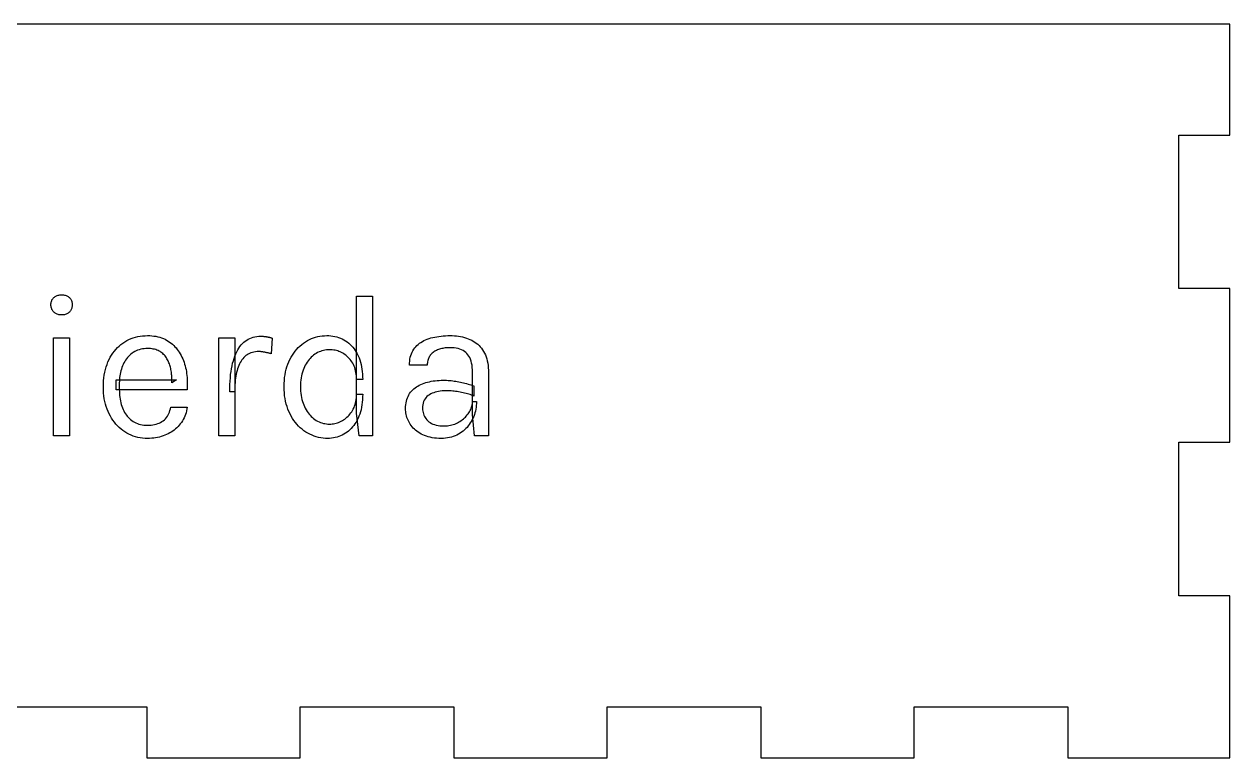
# Model space of a CAD drawing. Header units: millimetres. Extents: x 0 to 275, y 0 to 182.
# Drawn here: x 65.3 to 136, y 92 to 135 of the extents above; entities that cross this region are included whole.
import ezdxf

# ---------------------------------------------------------------- set-up
doc = ezdxf.new("R2010")
doc.units = ezdxf.units.MM
doc.layers.get('0').update_dxf_attribs({"linetype": 'CONTINUOUS'})

msp = doc.modelspace()

# ---------------------------------------------------------------- linework, layer by layer
for p, q in [((133, 135), (3, 135)), ((136, 135), (133, 135)), ((136, 128.5), (136, 135)), ((133, 119.5), (133, 128.5)), ((133, 128.5), (136, 128.5)), ((136, 119.5), (133, 119.5)), ((136, 110.5), (136, 119.5)), ((66.914, 118.752), (66.929, 118.795)), ((66.929, 118.795), (66.947, 118.836)), ((66.947, 118.836), (66.969, 118.875)), ((66.969, 118.875), (66.995, 118.911)), ((66.995, 118.911), (67.023, 118.946)), ((67.023, 118.946), (67.055, 118.978)), ((67.055, 118.978), (67.09, 119.008)), ((67.09, 119.008), (67.127, 119.034)), ((67.127, 119.034), (67.167, 119.058)), ((67.167, 119.058), (67.209, 119.078)), ((67.209, 119.078), (67.253, 119.095)), ((67.253, 119.095), (67.3, 119.109)), ((67.3, 119.109), (67.349, 119.12)), ((67.349, 119.12), (67.401, 119.128)), ((67.401, 119.128), (67.455, 119.132)), ((67.455, 119.132), (67.511, 119.134)), ((67.511, 119.134), (67.511, 119.134)), ((67.511, 119.134), (67.567, 119.132)), ((67.567, 119.132), (67.621, 119.128)), ((67.621, 119.128), (67.673, 119.12)), ((67.673, 119.12), (67.722, 119.109)), ((67.722, 119.109), (67.769, 119.095)), ((67.769, 119.095), (67.813, 119.078)), ((67.813, 119.078), (67.855, 119.058)), ((67.855, 119.058), (67.895, 119.034)), ((67.895, 119.034), (67.932, 119.008)), ((67.932, 119.008), (67.967, 118.978)), ((67.967, 118.978), (67.999, 118.946)), ((67.999, 118.946), (68.027, 118.911)), ((68.027, 118.911), (68.053, 118.875)), ((68.053, 118.875), (68.075, 118.836)), ((68.075, 118.836), (68.093, 118.795)), ((68.093, 118.795), (68.108, 118.752)), ((84.803, 112.21), (84.803, 119.05)), ((84.803, 119.05), (85.739, 119.05)), ((85.739, 119.05), (85.739, 110.866)), ((66.887, 118.558), (66.889, 118.61)), ((66.889, 118.505), (66.887, 118.558)), ((66.887, 118.558), (66.887, 118.558)), ((66.889, 118.61), (66.894, 118.659)), ((66.894, 118.454), (66.889, 118.505)), ((66.894, 118.659), (66.902, 118.707)), ((66.902, 118.405), (66.894, 118.454)), ((66.902, 118.707), (66.914, 118.752)), ((66.914, 118.359), (66.902, 118.405)), ((66.929, 118.314), (66.914, 118.359)), ((66.947, 118.272), (66.929, 118.314)), ((66.969, 118.231), (66.947, 118.272)), ((66.995, 118.193), (66.969, 118.231)), ((67.023, 118.157), (66.995, 118.193)), ((67.055, 118.123), (67.023, 118.157)), ((67.09, 118.092), (67.055, 118.123)), ((67.127, 118.064), (67.09, 118.092)), ((67.167, 118.039), (67.127, 118.064)), ((67.895, 118.064), (67.855, 118.039)), ((67.932, 118.092), (67.895, 118.064)), ((67.967, 118.123), (67.932, 118.092)), ((67.999, 118.157), (67.967, 118.123)), ((68.027, 118.193), (67.999, 118.157)), ((68.053, 118.231), (68.027, 118.193)), ((68.075, 118.272), (68.053, 118.231)), ((68.093, 118.314), (68.075, 118.272)), ((68.108, 118.359), (68.093, 118.314)), ((68.108, 118.752), (68.12, 118.707)), ((68.12, 118.405), (68.108, 118.359)), ((68.12, 118.707), (68.128, 118.659)), ((68.128, 118.454), (68.12, 118.405)), ((68.128, 118.659), (68.133, 118.61)), ((68.133, 118.505), (68.128, 118.454)), ((68.133, 118.61), (68.135, 118.558)), ((68.135, 118.558), (68.133, 118.505)), ((68.135, 118.558), (68.135, 118.558)), ((67.209, 118.017), (67.167, 118.039)), ((67.253, 117.999), (67.209, 118.017)), ((67.3, 117.984), (67.253, 117.999)), ((67.349, 117.973), (67.3, 117.984)), ((67.401, 117.965), (67.349, 117.973)), ((67.455, 117.96), (67.401, 117.965)), ((67.511, 117.958), (67.455, 117.96)), ((67.567, 117.96), (67.511, 117.958)), ((67.511, 117.958), (67.511, 117.958)), ((67.511, 117.958), (67.511, 117.958)), ((67.621, 117.965), (67.567, 117.96)), ((67.673, 117.973), (67.621, 117.965)), ((67.722, 117.984), (67.673, 117.973)), ((67.769, 117.999), (67.722, 117.984)), ((67.813, 118.017), (67.769, 117.999)), ((67.855, 118.039), (67.813, 118.017)), ((71.71, 116.615), (71.842, 116.655)), ((71.842, 116.655), (71.977, 116.688)), ((71.977, 116.688), (72.116, 116.713)), ((72.116, 116.713), (72.258, 116.731)), ((72.258, 116.731), (72.403, 116.742)), ((72.403, 116.742), (72.551, 116.746)), ((72.551, 116.746), (72.551, 116.746)), ((72.551, 116.746), (72.68, 116.743)), ((72.68, 116.743), (72.805, 116.735)), ((72.805, 116.735), (72.926, 116.722)), ((72.926, 116.722), (73.043, 116.704)), ((73.043, 116.704), (73.157, 116.68)), ((73.157, 116.68), (73.267, 116.651)), ((73.267, 116.651), (73.373, 116.617)), ((78.643, 116.621), (78.744, 116.653)), ((78.744, 116.653), (78.848, 116.678)), ((78.848, 116.678), (78.955, 116.696)), ((78.955, 116.696), (79.066, 116.706)), ((79.066, 116.706), (79.181, 116.71)), ((79.181, 116.71), (79.181, 116.71)), ((79.181, 116.71), (79.219, 116.71)), ((79.219, 116.71), (79.256, 116.709)), ((79.256, 116.709), (79.293, 116.708)), ((79.293, 116.708), (79.329, 116.706)), ((79.329, 116.706), (79.365, 116.703)), ((79.365, 116.703), (79.4, 116.7)), ((79.4, 116.7), (79.434, 116.697)), ((79.434, 116.697), (79.467, 116.693)), ((79.467, 116.693), (79.5, 116.688)), ((79.5, 116.688), (79.532, 116.683)), ((79.532, 116.683), (79.564, 116.677)), ((79.564, 116.677), (79.596, 116.671)), ((79.596, 116.671), (79.628, 116.664)), ((79.628, 116.664), (79.66, 116.657)), ((79.66, 116.657), (79.692, 116.649)), ((79.692, 116.649), (79.724, 116.641)), ((79.724, 116.641), (79.756, 116.632)), ((82.277, 116.615), (82.401, 116.655)), ((82.401, 116.655), (82.526, 116.688)), ((82.526, 116.688), (82.654, 116.713)), ((82.654, 116.713), (82.784, 116.731)), ((82.784, 116.731), (82.917, 116.742)), ((82.917, 116.742), (83.051, 116.746)), ((83.051, 116.746), (83.051, 116.746)), ((83.051, 116.746), (83.175, 116.743)), ((83.175, 116.743), (83.297, 116.734)), ((83.297, 116.734), (83.415, 116.718)), ((83.415, 116.718), (83.531, 116.697)), ((83.531, 116.697), (83.643, 116.669)), ((83.643, 116.669), (83.752, 116.636)), ((83.752, 116.636), (83.858, 116.596)), ((89.163, 116.607), (89.275, 116.637)), ((89.275, 116.637), (89.39, 116.662)), ((89.39, 116.662), (89.508, 116.684)), ((89.508, 116.684), (89.629, 116.703)), ((89.629, 116.703), (89.753, 116.719)), ((89.753, 116.719), (89.881, 116.731)), ((89.881, 116.731), (90.011, 116.739)), ((90.011, 116.739), (90.145, 116.744)), ((90.145, 116.744), (90.281, 116.746)), ((90.281, 116.746), (90.281, 116.746)), ((90.281, 116.746), (90.412, 116.744)), ((90.412, 116.744), (90.539, 116.737)), ((90.539, 116.737), (90.663, 116.726)), ((90.663, 116.726), (90.785, 116.71)), ((90.785, 116.71), (90.904, 116.691)), ((90.904, 116.691), (91.019, 116.666)), ((91.019, 116.666), (91.132, 116.637)), ((91.132, 116.637), (91.241, 116.604)), ((67.043, 110.866), (67.043, 116.614)), ((67.043, 116.614), (67.979, 116.614)), ((67.979, 116.614), (67.979, 110.866)), ((70.604, 115.834), (70.693, 115.941)), ((70.693, 115.941), (70.788, 116.042)), ((70.788, 116.042), (70.887, 116.137)), ((70.887, 116.137), (70.992, 116.225)), ((70.992, 116.225), (71.101, 116.307)), ((71.101, 116.307), (71.216, 116.383)), ((71.216, 116.383), (71.335, 116.452)), ((71.335, 116.452), (71.457, 116.514)), ((71.457, 116.514), (71.582, 116.568)), ((71.582, 116.568), (71.71, 116.615)), ((72.15, 115.945), (72.056, 115.919)), ((72.248, 115.965), (72.15, 115.945)), ((72.349, 115.979), (72.248, 115.965)), ((72.454, 115.987), (72.349, 115.979)), ((72.563, 115.99), (72.454, 115.987)), ((72.649, 115.988), (72.563, 115.99)), ((72.563, 115.99), (72.563, 115.99)), ((72.732, 115.983), (72.649, 115.988)), ((72.812, 115.974), (72.732, 115.983)), ((72.888, 115.961), (72.812, 115.974)), ((72.962, 115.945), (72.888, 115.961)), ((73.032, 115.925), (72.962, 115.945)), ((73.373, 116.617), (73.475, 116.577)), ((73.475, 116.577), (73.573, 116.532)), ((73.573, 116.532), (73.667, 116.482)), ((73.667, 116.482), (73.758, 116.427)), ((73.758, 116.427), (73.845, 116.369)), ((73.845, 116.369), (73.928, 116.307)), ((73.928, 116.307), (74.008, 116.241)), ((74.008, 116.241), (74.084, 116.171)), ((74.084, 116.171), (74.157, 116.098)), ((74.157, 116.098), (74.226, 116.021)), ((74.226, 116.021), (74.291, 115.941)), ((74.291, 115.941), (74.353, 115.856)), ((76.721, 110.866), (76.721, 116.614)), ((76.721, 116.614), (77.657, 116.614)), ((77.657, 116.614), (77.657, 110.866)), ((77.838, 115.904), (77.901, 116.009)), ((77.901, 116.009), (77.969, 116.106)), ((77.969, 116.106), (78.04, 116.196)), ((78.04, 116.196), (78.115, 116.278)), ((78.115, 116.278), (78.194, 116.353)), ((78.194, 116.353), (78.277, 116.421)), ((78.277, 116.421), (78.363, 116.482)), ((78.363, 116.482), (78.453, 116.535)), ((78.453, 116.535), (78.546, 116.581)), ((78.546, 116.581), (78.643, 116.621)), ((79.756, 116.632), (79.788, 116.623)), ((79.788, 116.623), (79.821, 116.613)), ((79.853, 116.602), (79.793, 115.678)), ((79.821, 116.613), (79.853, 116.602)), ((79.853, 116.602), (79.853, 116.602)), ((81.207, 115.836), (81.295, 115.943)), ((81.295, 115.943), (81.388, 116.043)), ((81.388, 116.043), (81.486, 116.137)), ((81.486, 116.137), (81.588, 116.225)), ((81.588, 116.225), (81.695, 116.307)), ((81.695, 116.307), (81.806, 116.383)), ((81.806, 116.383), (81.921, 116.452)), ((81.921, 116.452), (82.037, 116.514)), ((82.037, 116.514), (82.156, 116.568)), ((82.156, 116.568), (82.277, 116.615)), ((83.858, 116.596), (83.961, 116.55)), ((83.961, 116.55), (84.061, 116.498)), ((84.061, 116.498), (84.158, 116.44)), ((84.158, 116.44), (84.251, 116.376)), ((84.251, 116.376), (84.34, 116.307)), ((84.34, 116.307), (84.425, 116.232)), ((84.425, 116.232), (84.506, 116.152)), ((84.506, 116.152), (84.582, 116.067)), ((84.582, 116.067), (84.654, 115.976)), ((84.654, 115.976), (84.721, 115.879)), ((88.101, 115.861), (88.153, 115.944)), ((88.153, 115.944), (88.211, 116.023)), ((88.211, 116.023), (88.275, 116.097)), ((88.275, 116.097), (88.343, 116.167)), ((88.343, 116.167), (88.415, 116.233)), ((88.415, 116.233), (88.493, 116.294)), ((88.493, 116.294), (88.575, 116.352)), ((88.575, 116.352), (88.661, 116.405)), ((88.661, 116.405), (88.753, 116.454)), ((88.753, 116.454), (88.848, 116.498)), ((88.848, 116.498), (88.949, 116.539)), ((88.949, 116.539), (89.054, 116.575)), ((89.054, 116.575), (89.163, 116.607)), ((89.606, 115.93), (89.547, 115.907)), ((89.667, 115.951), (89.606, 115.93)), ((89.73, 115.969), (89.667, 115.951)), ((89.794, 115.985), (89.73, 115.969)), ((89.859, 115.999), (89.794, 115.985)), ((89.926, 116.011), (89.859, 115.999)), ((89.994, 116.021), (89.926, 116.011)), ((90.064, 116.028), (89.994, 116.021)), ((90.135, 116.034), (90.064, 116.028)), ((90.207, 116.037), (90.135, 116.034)), ((90.281, 116.038), (90.207, 116.037)), ((90.41, 116.035), (90.281, 116.038)), ((90.281, 116.038), (90.281, 116.038)), ((90.532, 116.024), (90.41, 116.035)), ((90.647, 116.007), (90.532, 116.024)), ((90.756, 115.984), (90.647, 116.007)), ((90.858, 115.953), (90.756, 115.984)), ((90.954, 115.916), (90.858, 115.953)), ((91.241, 116.604), (91.347, 116.566)), ((91.347, 116.566), (91.451, 116.524)), ((91.451, 116.524), (91.551, 116.477)), ((91.551, 116.477), (91.646, 116.425)), ((91.646, 116.425), (91.737, 116.367)), ((91.737, 116.367), (91.823, 116.305)), ((91.823, 116.305), (91.905, 116.237)), ((91.905, 116.237), (91.983, 116.164)), ((91.983, 116.164), (92.056, 116.085)), ((92.056, 116.085), (92.125, 116.002)), ((92.125, 116.002), (92.189, 115.913)), ((70.231, 115.204), (70.295, 115.342)), ((70.295, 115.342), (70.365, 115.474)), ((70.365, 115.474), (70.439, 115.601)), ((70.439, 115.601), (70.519, 115.72)), ((70.519, 115.72), (70.604, 115.834)), ((71.209, 115.226), (71.163, 115.144)), ((71.26, 115.306), (71.209, 115.226)), ((71.314, 115.382), (71.26, 115.306)), ((71.371, 115.454), (71.314, 115.382)), ((71.433, 115.523), (71.371, 115.454)), ((71.498, 115.588), (71.433, 115.523)), ((71.566, 115.65), (71.498, 115.588)), ((71.639, 115.708), (71.566, 115.65)), ((71.715, 115.762), (71.639, 115.708)), ((71.795, 115.81), (71.715, 115.762)), ((71.878, 115.852), (71.795, 115.81)), ((71.965, 115.888), (71.878, 115.852)), ((72.056, 115.919), (71.965, 115.888)), ((73.1, 115.902), (73.032, 115.925)), ((73.164, 115.875), (73.1, 115.902)), ((73.225, 115.844), (73.164, 115.875)), ((73.283, 115.81), (73.225, 115.844)), ((73.338, 115.773), (73.283, 115.81)), ((73.391, 115.733), (73.338, 115.773)), ((73.441, 115.691), (73.391, 115.733)), ((73.488, 115.647), (73.441, 115.691)), ((73.534, 115.601), (73.488, 115.647)), ((73.576, 115.552), (73.534, 115.601)), ((73.616, 115.501), (73.576, 115.552)), ((73.654, 115.447), (73.616, 115.501)), ((73.689, 115.391), (73.654, 115.447)), ((73.721, 115.333), (73.689, 115.391)), ((73.751, 115.273), (73.721, 115.333)), ((73.779, 115.212), (73.751, 115.273)), ((74.353, 115.856), (74.411, 115.768)), ((74.411, 115.768), (74.466, 115.677)), ((74.466, 115.677), (74.517, 115.583)), ((74.517, 115.583), (74.565, 115.487)), ((74.565, 115.487), (74.609, 115.389)), ((74.609, 115.389), (74.65, 115.289)), ((74.65, 115.289), (74.688, 115.186)), ((77.539, 115.125), (77.579, 115.273)), ((77.579, 115.273), (77.623, 115.414)), ((77.623, 115.414), (77.671, 115.548)), ((77.671, 115.548), (77.723, 115.674)), ((77.723, 115.674), (77.778, 115.793)), ((77.778, 115.793), (77.838, 115.904)), ((78.029, 115.248), (77.982, 115.169)), ((78.079, 115.323), (78.029, 115.248)), ((78.133, 115.393), (78.079, 115.323)), ((78.19, 115.458), (78.133, 115.393)), ((78.251, 115.519), (78.19, 115.458)), ((78.315, 115.574), (78.251, 115.519)), ((78.384, 115.624), (78.315, 115.574)), ((78.456, 115.667), (78.384, 115.624)), ((78.532, 115.705), (78.456, 115.667)), ((78.612, 115.737), (78.532, 115.705)), ((78.697, 115.763), (78.612, 115.737)), ((78.785, 115.784), (78.697, 115.763)), ((78.877, 115.798), (78.785, 115.784)), ((78.973, 115.807), (78.877, 115.798)), ((79.073, 115.81), (78.973, 115.807)), ((79.105, 115.81), (79.073, 115.81)), ((79.073, 115.81), (79.073, 115.81)), ((79.137, 115.808), (79.105, 115.81)), ((79.17, 115.806), (79.137, 115.808)), ((79.205, 115.804), (79.17, 115.806)), ((79.239, 115.8), (79.205, 115.804)), ((79.275, 115.796), (79.239, 115.8)), ((79.312, 115.791), (79.275, 115.796)), ((79.349, 115.785), (79.312, 115.791)), ((79.388, 115.778), (79.349, 115.785)), ((79.427, 115.771), (79.388, 115.778)), ((79.466, 115.763), (79.427, 115.771)), ((79.505, 115.755), (79.466, 115.763)), ((79.543, 115.746), (79.505, 115.755)), ((79.581, 115.737), (79.543, 115.746)), ((79.618, 115.728), (79.581, 115.737)), ((79.654, 115.719), (79.618, 115.728)), ((79.689, 115.709), (79.654, 115.719)), ((79.725, 115.699), (79.689, 115.709)), ((79.759, 115.689), (79.725, 115.699)), ((79.793, 115.678), (79.759, 115.689)), ((80.832, 115.211), (80.897, 115.348)), ((80.897, 115.348), (80.968, 115.479)), ((80.968, 115.479), (81.043, 115.604)), ((81.043, 115.604), (81.122, 115.723)), ((81.122, 115.723), (81.207, 115.836)), ((81.956, 115.264), (81.899, 115.183)), ((82.016, 115.341), (81.956, 115.264)), ((82.079, 115.413), (82.016, 115.341)), ((82.146, 115.48), (82.079, 115.413)), ((82.215, 115.544), (82.146, 115.48)), ((82.288, 115.603), (82.215, 115.544)), ((82.364, 115.657), (82.288, 115.603)), ((82.442, 115.707), (82.364, 115.657)), ((82.522, 115.751), (82.442, 115.707)), ((82.603, 115.79), (82.522, 115.751)), ((82.687, 115.824), (82.603, 115.79)), ((82.771, 115.853), (82.687, 115.824)), ((82.858, 115.876), (82.771, 115.853)), ((82.945, 115.895), (82.858, 115.876)), ((83.035, 115.908), (82.945, 115.895)), ((83.126, 115.915), (83.035, 115.908)), ((83.219, 115.918), (83.126, 115.915)), ((83.301, 115.916), (83.219, 115.918)), ((83.219, 115.918), (83.219, 115.918)), ((83.382, 115.91), (83.301, 115.916)), ((83.463, 115.9), (83.382, 115.91)), ((83.542, 115.886), (83.463, 115.9)), ((83.62, 115.868), (83.542, 115.886)), ((83.696, 115.846), (83.62, 115.868)), ((83.772, 115.82), (83.696, 115.846)), ((83.847, 115.789), (83.772, 115.82)), ((83.92, 115.755), (83.847, 115.789)), ((83.993, 115.717), (83.92, 115.755)), ((84.064, 115.675), (83.993, 115.717)), ((84.132, 115.629), (84.064, 115.675)), ((84.197, 115.579), (84.132, 115.629)), ((84.259, 115.526), (84.197, 115.579)), ((84.319, 115.469), (84.259, 115.526)), ((84.376, 115.408), (84.319, 115.469)), ((84.431, 115.343), (84.376, 115.408)), ((84.483, 115.274), (84.431, 115.343)), ((84.532, 115.202), (84.483, 115.274)), ((84.721, 115.879), (84.785, 115.778)), ((84.785, 115.778), (84.844, 115.671)), ((84.844, 115.671), (84.899, 115.558)), ((84.899, 115.558), (84.949, 115.44)), ((84.949, 115.44), (84.994, 115.318)), ((84.994, 115.318), (85.034, 115.191)), ((87.908, 115.14), (87.917, 115.258)), ((87.917, 115.258), (87.933, 115.371)), ((87.933, 115.371), (87.954, 115.478)), ((87.954, 115.478), (87.981, 115.581)), ((87.981, 115.581), (88.015, 115.679)), ((88.015, 115.679), (88.055, 115.773)), ((88.055, 115.773), (88.101, 115.861)), ((88.965, 115.219), (88.956, 115.154)), ((88.977, 115.281), (88.965, 115.219)), ((88.993, 115.34), (88.977, 115.281)), ((89.013, 115.396), (88.993, 115.34)), ((89.036, 115.45), (89.013, 115.396)), ((89.062, 115.502), (89.036, 115.45)), ((89.092, 115.551), (89.062, 115.502)), ((89.126, 115.597), (89.092, 115.551)), ((89.163, 115.641), (89.126, 115.597)), ((89.202, 115.682), (89.163, 115.641)), ((89.244, 115.721), (89.202, 115.682)), ((89.288, 115.758), (89.244, 115.721)), ((89.334, 115.793), (89.288, 115.758)), ((89.384, 115.825), (89.334, 115.793)), ((89.436, 115.855), (89.384, 115.825)), ((89.49, 115.882), (89.436, 115.855)), ((89.547, 115.907), (89.49, 115.882)), ((91.043, 115.872), (90.954, 115.916)), ((91.126, 115.821), (91.043, 115.872)), ((91.202, 115.763), (91.126, 115.821)), ((91.271, 115.699), (91.202, 115.763)), ((91.334, 115.627), (91.271, 115.699)), ((91.39, 115.546), (91.334, 115.627)), ((91.439, 115.456), (91.39, 115.546)), ((91.482, 115.358), (91.439, 115.456)), ((91.519, 115.251), (91.482, 115.358)), ((91.548, 115.136), (91.519, 115.251)), ((92.189, 115.913), (92.249, 115.819)), ((92.249, 115.819), (92.304, 115.719)), ((92.304, 115.719), (92.353, 115.614)), ((92.353, 115.614), (92.396, 115.503)), ((92.396, 115.503), (92.433, 115.386)), ((92.433, 115.386), (92.465, 115.263)), ((92.465, 115.263), (92.491, 115.135)), ((70.013, 114.433), (70.043, 114.598)), ((70.043, 114.598), (70.08, 114.757)), ((70.08, 114.757), (70.124, 114.911)), ((70.124, 114.911), (70.174, 115.06)), ((70.174, 115.06), (70.231, 115.204)), ((70.962, 114.588), (70.942, 114.489)), ((70.986, 114.685), (70.962, 114.588)), ((71.014, 114.78), (70.986, 114.685)), ((71.046, 114.874), (71.014, 114.78)), ((71.081, 114.967), (71.046, 114.874)), ((71.12, 115.057), (71.081, 114.967)), ((71.163, 115.144), (71.12, 115.057)), ((73.806, 115.15), (73.779, 115.212)), ((73.83, 115.086), (73.806, 115.15)), ((73.852, 115.022), (73.83, 115.086)), ((73.873, 114.956), (73.852, 115.022)), ((73.891, 114.889), (73.873, 114.956)), ((73.907, 114.821), (73.891, 114.889)), ((73.922, 114.752), (73.907, 114.821)), ((73.934, 114.682), (73.922, 114.752)), ((73.945, 114.611), (73.934, 114.682)), ((73.954, 114.54), (73.945, 114.611)), ((73.961, 114.47), (73.954, 114.54)), ((74.688, 115.186), (74.722, 115.081)), ((74.722, 115.081), (74.753, 114.973)), ((74.753, 114.973), (74.78, 114.863)), ((74.78, 114.863), (74.804, 114.751)), ((74.804, 114.751), (74.825, 114.637)), ((74.825, 114.637), (74.842, 114.523)), ((74.842, 114.523), (74.856, 114.407)), ((77.421, 114.458), (77.445, 114.636)), ((77.445, 114.636), (77.472, 114.806)), ((77.472, 114.806), (77.503, 114.969)), ((77.503, 114.969), (77.539, 115.125)), ((77.771, 114.593), (77.747, 114.481)), ((77.798, 114.7), (77.771, 114.593)), ((77.828, 114.803), (77.798, 114.7)), ((77.861, 114.902), (77.828, 114.803)), ((77.898, 114.995), (77.861, 114.902)), ((77.938, 115.084), (77.898, 114.995)), ((77.982, 115.169), (77.938, 115.084)), ((80.61, 114.453), (80.641, 114.615)), ((80.641, 114.615), (80.678, 114.771)), ((80.678, 114.771), (80.723, 114.923)), ((80.723, 114.923), (80.774, 115.069)), ((80.774, 115.069), (80.832, 115.211)), ((81.628, 114.606), (81.598, 114.496)), ((81.663, 114.712), (81.628, 114.606)), ((81.702, 114.815), (81.663, 114.712)), ((81.746, 114.913), (81.702, 114.815)), ((81.794, 115.007), (81.746, 114.913)), ((81.845, 115.097), (81.794, 115.007)), ((81.899, 115.183), (81.845, 115.097)), ((84.578, 115.126), (84.532, 115.202)), ((84.621, 115.046), (84.578, 115.126)), ((84.659, 114.963), (84.621, 115.046)), ((84.693, 114.876), (84.659, 114.963)), ((84.722, 114.785), (84.693, 114.876)), ((84.747, 114.691), (84.722, 114.785)), ((84.767, 114.593), (84.747, 114.691)), ((84.783, 114.492), (84.767, 114.593)), ((85.034, 115.191), (85.068, 115.059)), ((85.068, 115.059), (85.097, 114.922)), ((85.097, 114.922), (85.121, 114.78)), ((85.121, 114.78), (85.139, 114.634)), ((85.139, 114.634), (85.152, 114.483)), ((87.905, 115.018), (87.908, 115.14)), ((88.949, 115.018), (87.905, 115.018)), ((88.951, 115.088), (88.949, 115.018)), ((88.949, 115.018), (88.949, 115.018)), ((88.956, 115.154), (88.951, 115.088)), ((91.571, 115.011), (91.548, 115.136)), ((91.588, 114.878), (91.571, 115.011)), ((91.598, 114.736), (91.588, 114.878)), ((91.601, 114.586), (91.598, 114.736)), ((91.601, 112.126), (91.601, 114.586)), ((92.491, 115.135), (92.511, 115)), ((92.511, 115), (92.525, 114.86)), ((92.525, 114.86), (92.534, 114.714)), ((92.534, 114.714), (92.537, 114.562)), ((92.537, 114.562), (92.537, 114.562)), ((92.537, 114.562), (92.537, 110.866)), ((69.959, 113.722), (69.962, 113.908)), ((69.962, 113.908), (69.972, 114.088)), ((69.972, 114.088), (69.989, 114.263)), ((69.989, 114.263), (70.013, 114.433)), ((70.715, 113.578), (70.715, 114.154)), ((70.715, 114.154), (74.249, 114.154)), ((70.897, 114.08), (70.895, 113.974)), ((70.895, 113.974), (70.895, 113.974)), ((70.895, 113.974), (70.895, 113.59)), ((70.902, 114.185), (70.897, 114.08)), ((70.912, 114.288), (70.902, 114.185)), ((70.925, 114.389), (70.912, 114.288)), ((70.942, 114.489), (70.925, 114.389)), ((73.968, 114.399), (73.961, 114.47)), ((73.972, 114.328), (73.968, 114.399)), ((73.975, 114.257), (73.972, 114.328)), ((74.249, 114.154), (73.973, 113.974)), ((73.973, 113.974), (73.976, 114.045)), ((73.977, 114.186), (73.975, 114.257)), ((73.976, 114.045), (73.977, 114.116)), ((73.977, 114.116), (73.977, 114.186)), ((74.856, 114.407), (74.867, 114.291)), ((74.867, 114.291), (74.875, 114.174)), ((74.875, 114.174), (74.88, 114.057)), ((74.88, 113.819), (74.875, 113.699)), ((74.88, 114.057), (74.881, 113.938)), ((74.881, 113.938), (74.88, 113.819)), ((77.371, 113.673), (77.377, 113.88)), ((77.377, 113.88), (77.388, 114.08)), ((77.388, 114.08), (77.403, 114.273)), ((77.403, 114.273), (77.421, 114.458)), ((77.67, 113.87), (77.663, 113.736)), ((77.68, 113.999), (77.67, 113.87)), ((77.692, 114.126), (77.68, 113.999)), ((77.708, 114.248), (77.692, 114.126)), ((77.726, 114.366), (77.708, 114.248)), ((77.747, 114.481), (77.726, 114.366)), ((80.555, 113.758), (80.558, 113.939)), ((80.558, 113.939), (80.569, 114.115)), ((80.569, 114.115), (80.586, 114.287)), ((80.586, 114.287), (80.61, 114.453)), ((81.517, 113.891), (81.515, 113.758)), ((81.524, 114.019), (81.517, 113.891)), ((81.536, 114.144), (81.524, 114.019)), ((81.552, 114.265), (81.536, 114.144)), ((81.573, 114.383), (81.552, 114.265)), ((81.598, 114.496), (81.573, 114.383)), ((84.794, 114.387), (84.783, 114.492)), ((84.801, 114.278), (84.794, 114.387)), ((84.803, 114.166), (84.801, 114.278)), ((85.163, 114.166), (84.803, 114.166)), ((85.152, 114.483), (85.16, 114.327)), ((85.16, 114.327), (85.163, 114.166)), ((85.163, 114.166), (85.163, 114.166)), ((88.394, 113.791), (88.48, 113.839)), ((88.48, 113.839), (88.57, 113.883)), ((88.57, 113.883), (88.664, 113.923)), ((88.664, 113.923), (88.763, 113.959)), ((88.763, 113.959), (88.865, 113.991)), ((88.865, 113.991), (88.97, 114.021)), ((88.97, 114.021), (89.077, 114.046)), ((89.077, 114.046), (89.186, 114.068)), ((89.186, 114.068), (89.299, 114.087)), ((89.299, 114.087), (89.413, 114.103)), ((89.413, 114.103), (89.53, 114.115)), ((89.53, 114.115), (89.65, 114.123)), ((89.65, 114.123), (89.772, 114.128)), ((89.772, 114.128), (89.897, 114.13)), ((89.897, 114.13), (89.897, 114.13)), ((89.897, 114.13), (89.987, 114.129)), ((89.987, 114.129), (90.077, 114.126)), ((90.077, 114.126), (90.167, 114.122)), ((90.167, 114.122), (90.257, 114.116)), ((90.257, 114.116), (90.348, 114.108)), ((90.348, 114.108), (90.438, 114.098)), ((90.438, 114.098), (90.528, 114.086)), ((90.528, 114.086), (90.619, 114.072)), ((90.619, 114.072), (90.709, 114.057)), ((90.709, 114.057), (90.8, 114.04)), ((90.8, 114.04), (90.89, 114.021)), ((90.89, 114.021), (90.98, 114.001)), ((90.98, 114.001), (91.07, 113.98)), ((91.07, 113.98), (91.159, 113.957)), ((91.159, 113.957), (91.248, 113.933)), ((91.248, 113.933), (91.336, 113.908)), ((91.336, 113.908), (91.424, 113.882)), ((91.424, 113.882), (91.511, 113.854)), ((91.511, 113.854), (91.598, 113.825)), ((91.598, 113.825), (91.685, 113.794)), ((69.962, 113.548), (69.959, 113.722)), ((69.959, 113.722), (69.959, 113.722)), ((69.973, 113.377), (69.962, 113.548)), ((69.99, 113.211), (69.973, 113.377)), ((70.013, 113.049), (69.99, 113.211)), ((74.867, 113.578), (70.715, 113.578)), ((70.895, 113.59), (70.897, 113.471)), ((70.897, 113.471), (70.902, 113.355)), ((70.902, 113.355), (70.911, 113.241)), ((70.911, 113.241), (70.924, 113.13)), ((70.924, 113.13), (70.941, 113.022)), ((74.875, 113.699), (74.867, 113.578)), ((74.867, 113.578), (74.867, 113.578)), ((77.369, 113.458), (77.371, 113.673)), ((77.657, 113.458), (77.369, 113.458)), ((77.658, 113.599), (77.657, 113.458)), ((77.657, 113.458), (77.657, 113.458)), ((77.657, 113.458), (77.657, 113.458)), ((77.663, 113.736), (77.658, 113.599)), ((80.558, 113.576), (80.555, 113.758)), ((80.555, 113.758), (80.555, 113.758)), ((80.569, 113.398), (80.558, 113.576)), ((80.586, 113.225), (80.569, 113.398)), ((80.611, 113.058), (80.586, 113.225)), ((81.515, 113.758), (81.515, 113.758)), ((81.515, 113.758), (81.517, 113.623)), ((81.517, 113.623), (81.524, 113.492)), ((81.524, 113.492), (81.536, 113.365)), ((81.536, 113.365), (81.552, 113.242)), ((81.552, 113.242), (81.573, 113.122)), ((81.573, 113.122), (81.598, 113.006)), ((84.794, 113.097), (84.801, 113.204)), ((84.801, 113.204), (84.803, 113.314)), ((84.803, 113.314), (84.803, 113.314)), ((84.803, 113.314), (85.163, 113.314)), ((85.16, 113.15), (85.152, 112.991)), ((85.163, 113.314), (85.16, 113.15)), ((87.782, 113.095), (87.82, 113.183)), ((87.82, 113.183), (87.863, 113.267)), ((87.863, 113.267), (87.913, 113.347)), ((87.913, 113.347), (87.968, 113.422)), ((87.968, 113.422), (88.028, 113.493)), ((88.028, 113.493), (88.093, 113.561)), ((88.093, 113.561), (88.162, 113.624)), ((88.162, 113.624), (88.235, 113.684)), ((88.235, 113.684), (88.312, 113.739)), ((88.312, 113.739), (88.394, 113.791)), ((88.867, 113.109), (88.816, 113.038)), ((88.926, 113.173), (88.867, 113.109)), ((88.994, 113.23), (88.926, 113.173)), ((89.069, 113.281), (88.994, 113.23)), ((89.15, 113.326), (89.069, 113.281)), ((89.235, 113.366), (89.15, 113.326)), ((89.323, 113.402), (89.235, 113.366)), ((89.415, 113.433), (89.323, 113.402)), ((89.51, 113.459), (89.415, 113.433)), ((89.609, 113.48), (89.51, 113.459)), ((89.712, 113.497), (89.609, 113.48)), ((89.818, 113.509), (89.712, 113.497)), ((89.928, 113.516), (89.818, 113.509)), ((90.041, 113.518), (89.928, 113.516)), ((90.117, 113.517), (90.041, 113.518)), ((90.041, 113.518), (90.041, 113.518)), ((90.195, 113.515), (90.117, 113.517)), ((90.275, 113.51), (90.195, 113.515)), ((90.355, 113.505), (90.275, 113.51)), ((90.438, 113.497), (90.355, 113.505)), ((90.522, 113.488), (90.438, 113.497)), ((90.607, 113.477), (90.522, 113.488)), ((90.694, 113.464), (90.607, 113.477)), ((90.782, 113.45), (90.694, 113.464)), ((90.872, 113.434), (90.782, 113.45)), ((90.962, 113.417), (90.872, 113.434)), ((91.049, 113.398), (90.962, 113.417)), ((91.135, 113.378), (91.049, 113.398)), ((91.22, 113.357), (91.135, 113.378)), ((91.302, 113.335), (91.22, 113.357)), ((91.382, 113.312), (91.302, 113.335)), ((91.461, 113.287), (91.382, 113.312)), ((91.537, 113.261), (91.461, 113.287)), ((91.612, 113.234), (91.537, 113.261)), ((91.685, 113.206), (91.612, 113.234)), ((91.685, 113.794), (91.685, 113.794)), ((91.685, 113.794), (91.685, 113.206)), ((70.044, 112.891), (70.013, 113.049)), ((70.081, 112.737), (70.044, 112.891)), ((70.125, 112.587), (70.081, 112.737)), ((70.176, 112.441), (70.125, 112.587)), ((70.234, 112.3), (70.176, 112.441)), ((70.941, 113.022), (70.961, 112.915)), ((70.961, 112.915), (70.985, 112.812)), ((70.985, 112.812), (71.012, 112.711)), ((71.012, 112.711), (71.043, 112.612)), ((71.043, 112.612), (71.078, 112.516)), ((71.078, 112.516), (71.116, 112.423)), ((71.116, 112.423), (71.159, 112.334)), ((73.865, 112.357), (73.889, 112.455)), ((73.889, 112.455), (73.907, 112.558)), ((73.907, 112.558), (73.907, 112.558)), ((73.907, 112.558), (74.879, 112.558)), ((74.859, 112.446), (74.834, 112.336)), ((74.879, 112.558), (74.859, 112.446)), ((80.642, 112.895), (80.611, 113.058)), ((80.68, 112.737), (80.642, 112.895)), ((80.726, 112.583), (80.68, 112.737)), ((80.778, 112.435), (80.726, 112.583)), ((80.837, 112.292), (80.778, 112.435)), ((81.598, 113.006), (81.628, 112.894)), ((81.628, 112.894), (81.663, 112.786)), ((81.663, 112.786), (81.702, 112.682)), ((81.702, 112.682), (81.746, 112.582)), ((81.746, 112.582), (81.794, 112.486)), ((81.794, 112.486), (81.845, 112.394)), ((81.845, 112.394), (81.899, 112.307)), ((84.569, 112.363), (84.613, 112.443)), ((84.613, 112.443), (84.653, 112.527)), ((84.653, 112.527), (84.688, 112.614)), ((84.688, 112.614), (84.719, 112.704)), ((84.719, 112.704), (84.745, 112.797)), ((84.745, 112.797), (84.766, 112.894)), ((84.766, 112.894), (84.782, 112.994)), ((84.782, 112.994), (84.794, 113.097)), ((85.065, 112.405), (85.029, 112.271)), ((85.095, 112.544), (85.065, 112.405)), ((85.119, 112.688), (85.095, 112.544)), ((85.138, 112.837), (85.119, 112.688)), ((85.152, 112.991), (85.138, 112.837)), ((87.677, 112.474), (87.68, 112.588)), ((87.679, 112.386), (87.677, 112.474)), ((87.677, 112.474), (87.677, 112.474)), ((87.68, 112.588), (87.689, 112.698)), ((87.689, 112.698), (87.703, 112.804)), ((87.703, 112.804), (87.724, 112.905)), ((87.724, 112.905), (87.75, 113.002)), ((87.75, 113.002), (87.782, 113.095)), ((88.677, 112.585), (88.673, 112.474)), ((88.673, 112.474), (88.673, 112.474)), ((88.673, 112.474), (88.676, 112.391)), ((88.689, 112.689), (88.677, 112.585)), ((88.709, 112.786), (88.689, 112.689)), ((88.736, 112.877), (88.709, 112.786)), ((88.772, 112.961), (88.736, 112.877)), ((88.816, 113.038), (88.772, 112.961)), ((91.461, 112.354), (91.494, 112.42)), ((91.494, 112.42), (91.522, 112.486)), ((91.522, 112.486), (91.546, 112.552)), ((91.546, 112.552), (91.566, 112.618)), ((91.566, 112.618), (91.581, 112.684)), ((91.581, 112.684), (91.592, 112.75)), ((91.592, 112.75), (91.599, 112.816)), ((91.599, 112.816), (91.601, 112.882)), ((91.601, 112.882), (91.601, 112.882)), ((91.601, 112.882), (91.829, 112.882)), ((91.789, 112.435), (91.767, 112.327)), ((91.807, 112.544), (91.789, 112.435)), ((91.819, 112.655), (91.807, 112.544)), ((91.827, 112.768), (91.819, 112.655)), ((91.829, 112.882), (91.827, 112.768)), ((70.298, 112.162), (70.234, 112.3)), ((70.368, 112.029), (70.298, 112.162)), ((70.443, 111.903), (70.368, 112.029)), ((70.524, 111.782), (70.443, 111.903)), ((70.609, 111.667), (70.524, 111.782)), ((71.159, 112.334), (71.204, 112.249)), ((71.204, 112.249), (71.254, 112.168)), ((71.254, 112.168), (71.307, 112.091)), ((71.307, 112.091), (71.363, 112.018)), ((71.363, 112.018), (71.424, 111.949)), ((71.424, 111.949), (71.488, 111.884)), ((71.488, 111.884), (71.556, 111.823)), ((71.556, 111.823), (71.627, 111.766)), ((71.627, 111.766), (71.702, 111.714)), ((71.702, 111.714), (71.781, 111.667)), ((73.317, 111.663), (73.395, 111.709)), ((73.395, 111.709), (73.469, 111.76)), ((73.469, 111.76), (73.538, 111.817)), ((73.538, 111.817), (73.602, 111.878)), ((73.602, 111.878), (73.66, 111.945)), ((73.66, 111.945), (73.712, 112.017)), ((73.712, 112.017), (73.758, 112.094)), ((73.758, 112.094), (73.799, 112.177)), ((73.799, 112.177), (73.835, 112.264)), ((73.835, 112.264), (73.865, 112.357)), ((74.589, 111.748), (74.532, 111.661)), ((74.641, 111.838), (74.589, 111.748)), ((74.689, 111.931), (74.641, 111.838)), ((74.732, 112.028), (74.689, 111.931)), ((74.771, 112.127), (74.732, 112.028)), ((74.804, 112.23), (74.771, 112.127)), ((74.834, 112.336), (74.804, 112.23)), ((80.903, 112.153), (80.837, 112.292)), ((80.975, 112.02), (80.903, 112.153)), ((81.052, 111.893), (80.975, 112.02)), ((81.133, 111.772), (81.052, 111.893)), ((81.219, 111.657), (81.133, 111.772)), ((81.899, 112.307), (81.956, 112.225)), ((81.956, 112.225), (82.016, 112.147)), ((82.016, 112.147), (82.079, 112.074)), ((82.079, 112.074), (82.146, 112.005)), ((82.146, 112.005), (82.215, 111.941)), ((82.215, 111.941), (82.288, 111.881)), ((82.288, 111.881), (82.364, 111.826)), ((82.364, 111.826), (82.442, 111.776)), ((82.442, 111.776), (82.522, 111.731)), ((82.522, 111.731), (82.603, 111.691)), ((82.603, 111.691), (82.687, 111.657)), ((83.752, 111.662), (83.826, 111.693)), ((83.826, 111.693), (83.899, 111.727)), ((83.899, 111.727), (83.972, 111.766)), ((83.972, 111.766), (84.043, 111.809)), ((84.043, 111.809), (84.112, 111.855)), ((84.112, 111.855), (84.178, 111.905)), ((84.178, 111.905), (84.242, 111.959)), ((84.242, 111.959), (84.303, 112.017)), ((84.303, 112.017), (84.361, 112.079)), ((84.361, 112.079), (84.417, 112.144)), ((84.417, 112.144), (84.47, 112.213)), ((84.47, 112.213), (84.521, 112.286)), ((84.521, 112.286), (84.569, 112.363)), ((84.833, 111.788), (84.773, 111.681)), ((84.959, 110.866), (84.803, 112.21)), ((84.89, 111.901), (84.833, 111.788)), ((84.942, 112.019), (84.89, 111.901)), ((84.988, 112.143), (84.942, 112.019)), ((85.029, 112.271), (84.988, 112.143)), ((87.686, 112.298), (87.679, 112.386)), ((87.698, 112.211), (87.686, 112.298)), ((87.713, 112.126), (87.698, 112.211)), ((87.734, 112.04), (87.713, 112.126)), ((87.759, 111.956), (87.734, 112.04)), ((87.789, 111.873), (87.759, 111.956)), ((87.823, 111.79), (87.789, 111.873)), ((87.862, 111.709), (87.823, 111.79)), ((87.905, 111.628), (87.862, 111.709)), ((88.676, 112.391), (88.685, 112.311)), ((88.685, 112.311), (88.7, 112.233)), ((88.7, 112.233), (88.721, 112.157)), ((88.721, 112.157), (88.749, 112.084)), ((88.749, 112.084), (88.782, 112.013)), ((88.782, 112.013), (88.821, 111.945)), ((88.821, 111.945), (88.867, 111.879)), ((88.867, 111.879), (88.918, 111.815)), ((88.918, 111.815), (88.976, 111.754)), ((88.976, 111.754), (89.04, 111.697)), ((89.04, 111.697), (89.112, 111.646)), ((90.788, 111.673), (90.861, 111.718)), ((90.861, 111.718), (90.932, 111.765)), ((90.932, 111.765), (90.999, 111.814)), ((90.999, 111.814), (91.063, 111.866)), ((91.063, 111.866), (91.124, 111.92)), ((91.124, 111.92), (91.182, 111.976)), ((91.182, 111.976), (91.237, 112.034)), ((91.237, 112.034), (91.288, 112.094)), ((91.288, 112.094), (91.337, 112.157)), ((91.337, 112.157), (91.382, 112.222)), ((91.382, 112.222), (91.424, 112.288)), ((91.424, 112.288), (91.461, 112.354)), ((91.528, 111.718), (91.472, 111.625)), ((91.58, 111.814), (91.528, 111.718)), ((91.627, 111.913), (91.58, 111.814)), ((91.721, 110.866), (91.601, 112.126)), ((91.67, 112.014), (91.627, 111.913)), ((91.707, 112.117), (91.67, 112.014)), ((91.739, 112.221), (91.707, 112.117)), ((91.767, 112.327), (91.739, 112.221)), ((70.698, 111.558), (70.609, 111.667)), ((70.793, 111.455), (70.698, 111.558)), ((70.893, 111.358), (70.793, 111.455)), ((70.998, 111.267), (70.893, 111.358)), ((71.107, 111.182), (70.998, 111.267)), ((71.222, 111.103), (71.107, 111.182)), ((71.341, 111.031), (71.222, 111.103)), ((71.462, 110.966), (71.341, 111.031)), ((71.781, 111.667), (71.864, 111.625)), ((71.864, 111.625), (71.951, 111.589)), ((71.951, 111.589), (72.041, 111.559)), ((72.041, 111.559), (72.135, 111.534)), ((72.135, 111.534), (72.233, 111.515)), ((72.233, 111.515), (72.335, 111.501)), ((72.335, 111.501), (72.441, 111.493)), ((72.441, 111.493), (72.551, 111.49)), ((72.551, 111.49), (72.661, 111.493)), ((72.551, 111.49), (72.551, 111.49)), ((72.661, 111.493), (72.766, 111.501)), ((72.766, 111.501), (72.868, 111.514)), ((72.868, 111.514), (72.966, 111.533)), ((72.966, 111.533), (73.059, 111.558)), ((73.059, 111.558), (73.149, 111.587)), ((73.149, 111.587), (73.235, 111.622)), ((73.235, 111.622), (73.317, 111.663)), ((73.758, 110.99), (73.661, 110.944)), ((73.851, 111.04), (73.758, 110.99)), ((73.941, 111.094), (73.851, 111.04)), ((74.027, 111.152), (73.941, 111.094)), ((74.109, 111.213), (74.027, 111.152)), ((74.189, 111.278), (74.109, 111.213)), ((74.265, 111.347), (74.189, 111.278)), ((74.337, 111.42), (74.265, 111.347)), ((74.406, 111.497), (74.337, 111.42)), ((74.471, 111.577), (74.406, 111.497)), ((74.532, 111.661), (74.471, 111.577)), ((81.309, 111.549), (81.219, 111.657)), ((81.405, 111.446), (81.309, 111.549)), ((81.505, 111.35), (81.405, 111.446)), ((81.61, 111.259), (81.505, 111.35)), ((81.719, 111.175), (81.61, 111.259)), ((81.833, 111.097), (81.719, 111.175)), ((81.951, 111.026), (81.833, 111.097)), ((82.07, 110.962), (81.951, 111.026)), ((82.687, 111.657), (82.771, 111.628)), ((82.771, 111.628), (82.858, 111.604)), ((82.858, 111.604), (82.945, 111.586)), ((82.945, 111.586), (83.035, 111.573)), ((83.035, 111.573), (83.126, 111.565)), ((83.126, 111.565), (83.219, 111.562)), ((83.219, 111.562), (83.297, 111.564)), ((83.219, 111.562), (83.219, 111.562)), ((83.297, 111.564), (83.374, 111.57)), ((83.374, 111.57), (83.451, 111.58)), ((83.451, 111.58), (83.527, 111.595)), ((83.527, 111.595), (83.602, 111.613)), ((83.602, 111.613), (83.677, 111.635)), ((83.677, 111.635), (83.752, 111.662)), ((84.152, 111.022), (84.058, 110.965)), ((84.243, 111.085), (84.152, 111.022)), ((84.33, 111.153), (84.243, 111.085)), ((84.414, 111.227), (84.33, 111.153)), ((84.493, 111.307), (84.414, 111.227)), ((84.569, 111.392), (84.493, 111.307)), ((84.641, 111.482), (84.569, 111.392)), ((84.709, 111.579), (84.641, 111.482)), ((84.773, 111.681), (84.709, 111.579)), ((87.953, 111.549), (87.905, 111.628)), ((88.006, 111.473), (87.953, 111.549)), ((88.063, 111.4), (88.006, 111.473)), ((88.125, 111.33), (88.063, 111.4)), ((88.192, 111.263), (88.125, 111.33)), ((88.263, 111.2), (88.192, 111.263)), ((88.339, 111.139), (88.263, 111.2)), ((88.42, 111.081), (88.339, 111.139)), ((88.505, 111.026), (88.42, 111.081)), ((88.595, 110.974), (88.505, 111.026)), ((89.112, 111.646), (89.19, 111.601)), ((89.19, 111.601), (89.276, 111.562)), ((89.276, 111.562), (89.37, 111.529)), ((89.37, 111.529), (89.47, 111.502)), ((89.47, 111.502), (89.578, 111.481)), ((89.578, 111.481), (89.693, 111.466)), ((89.693, 111.466), (89.815, 111.457)), ((89.815, 111.457), (89.945, 111.454)), ((89.945, 111.454), (90.038, 111.456)), ((89.945, 111.454), (89.945, 111.454)), ((90.038, 111.456), (90.128, 111.463)), ((90.128, 111.463), (90.217, 111.474)), ((90.217, 111.474), (90.305, 111.489)), ((90.305, 111.489), (90.39, 111.509)), ((90.39, 111.509), (90.473, 111.533)), ((90.473, 111.533), (90.555, 111.561)), ((90.555, 111.561), (90.634, 111.594)), ((90.634, 111.594), (90.712, 111.631)), ((90.712, 111.631), (90.788, 111.673)), ((90.869, 111.022), (90.775, 110.965)), ((90.959, 111.084), (90.869, 111.022)), ((91.045, 111.15), (90.959, 111.084)), ((91.127, 111.219), (91.045, 111.15)), ((91.205, 111.293), (91.127, 111.219)), ((91.278, 111.37), (91.205, 111.293)), ((91.347, 111.451), (91.278, 111.37)), ((91.411, 111.536), (91.347, 111.451)), ((91.472, 111.625), (91.411, 111.536)), ((67.979, 110.866), (67.043, 110.866)), ((67.979, 110.866), (67.979, 110.866)), ((71.587, 110.909), (71.462, 110.966)), ((71.715, 110.859), (71.587, 110.909)), ((71.847, 110.817), (71.715, 110.859)), ((71.981, 110.783), (71.847, 110.817)), ((72.119, 110.756), (71.981, 110.783)), ((72.26, 110.737), (72.119, 110.756)), ((72.404, 110.726), (72.26, 110.737)), ((72.551, 110.722), (72.404, 110.726)), ((72.673, 110.724), (72.551, 110.722)), ((72.551, 110.722), (72.551, 110.722)), ((72.551, 110.722), (72.551, 110.722)), ((72.793, 110.731), (72.673, 110.724)), ((72.91, 110.742), (72.793, 110.731)), ((73.025, 110.758), (72.91, 110.742)), ((73.138, 110.778), (73.025, 110.758)), ((73.247, 110.802), (73.138, 110.778)), ((73.354, 110.831), (73.247, 110.802)), ((73.459, 110.864), (73.354, 110.831)), ((73.561, 110.902), (73.459, 110.864)), ((73.661, 110.944), (73.561, 110.902)), ((77.657, 110.866), (76.721, 110.866)), ((77.657, 110.866), (77.657, 110.866)), ((82.192, 110.906), (82.07, 110.962)), ((82.317, 110.857), (82.192, 110.906)), ((82.444, 110.816), (82.317, 110.857)), ((82.572, 110.782), (82.444, 110.816)), ((82.704, 110.756), (82.572, 110.782)), ((82.837, 110.737), (82.704, 110.756)), ((82.973, 110.726), (82.837, 110.737)), ((83.111, 110.722), (82.973, 110.726)), ((83.225, 110.725), (83.111, 110.722)), ((83.111, 110.722), (83.111, 110.722)), ((83.111, 110.722), (83.111, 110.722)), ((83.337, 110.734), (83.225, 110.725)), ((83.447, 110.749), (83.337, 110.734)), ((83.554, 110.77), (83.447, 110.749)), ((83.659, 110.797), (83.554, 110.77)), ((83.762, 110.83), (83.659, 110.797)), ((83.863, 110.869), (83.762, 110.83)), ((83.962, 110.914), (83.863, 110.869)), ((84.058, 110.965), (83.962, 110.914)), ((85.739, 110.866), (84.959, 110.866)), ((85.739, 110.866), (85.739, 110.866)), ((88.69, 110.926), (88.595, 110.974)), ((88.79, 110.883), (88.69, 110.926)), ((88.894, 110.845), (88.79, 110.883)), ((89.004, 110.813), (88.894, 110.845)), ((89.118, 110.785), (89.004, 110.813)), ((89.238, 110.762), (89.118, 110.785)), ((89.362, 110.745), (89.238, 110.762)), ((89.492, 110.732), (89.362, 110.745)), ((89.626, 110.725), (89.492, 110.732)), ((89.765, 110.722), (89.626, 110.725)), ((89.892, 110.725), (89.765, 110.722)), ((89.765, 110.722), (89.765, 110.722)), ((89.765, 110.722), (89.765, 110.722)), ((90.015, 110.734), (89.892, 110.725)), ((90.134, 110.749), (90.015, 110.734)), ((90.25, 110.77), (90.134, 110.749)), ((90.362, 110.797), (90.25, 110.77)), ((90.471, 110.83), (90.362, 110.797)), ((90.576, 110.869), (90.471, 110.83)), ((90.677, 110.914), (90.576, 110.869)), ((90.775, 110.965), (90.677, 110.914)), ((92.537, 110.866), (91.721, 110.866)), ((92.537, 110.866), (92.537, 110.866)), ((133, 101.5), (133, 110.5)), ((133, 110.5), (136, 110.5)), ((136, 101.5), (133, 101.5)), ((136, 95), (136, 101.5)), ((63.5, 95), (72.5, 95)), ((72.5, 95), (72.5, 92)), ((81.5, 92), (81.5, 95)), ((81.5, 95), (90.5, 95)), ((90.5, 95), (90.5, 92)), ((99.5, 92), (99.5, 95)), ((99.5, 95), (108.5, 95)), ((108.5, 95), (108.5, 92)), ((117.5, 92), (117.5, 95)), ((117.5, 95), (126.5, 95)), ((126.5, 95), (126.5, 92)), ((136, 92), (136, 95)), ((72.5, 92), (81.5, 92)), ((90.5, 92), (99.5, 92)), ((108.5, 92), (117.5, 92)), ((126.5, 92), (133, 92)), ((133, 92), (136, 92))]:
    msp.add_line(p, q)

doc.saveas('drawing.dxf')
